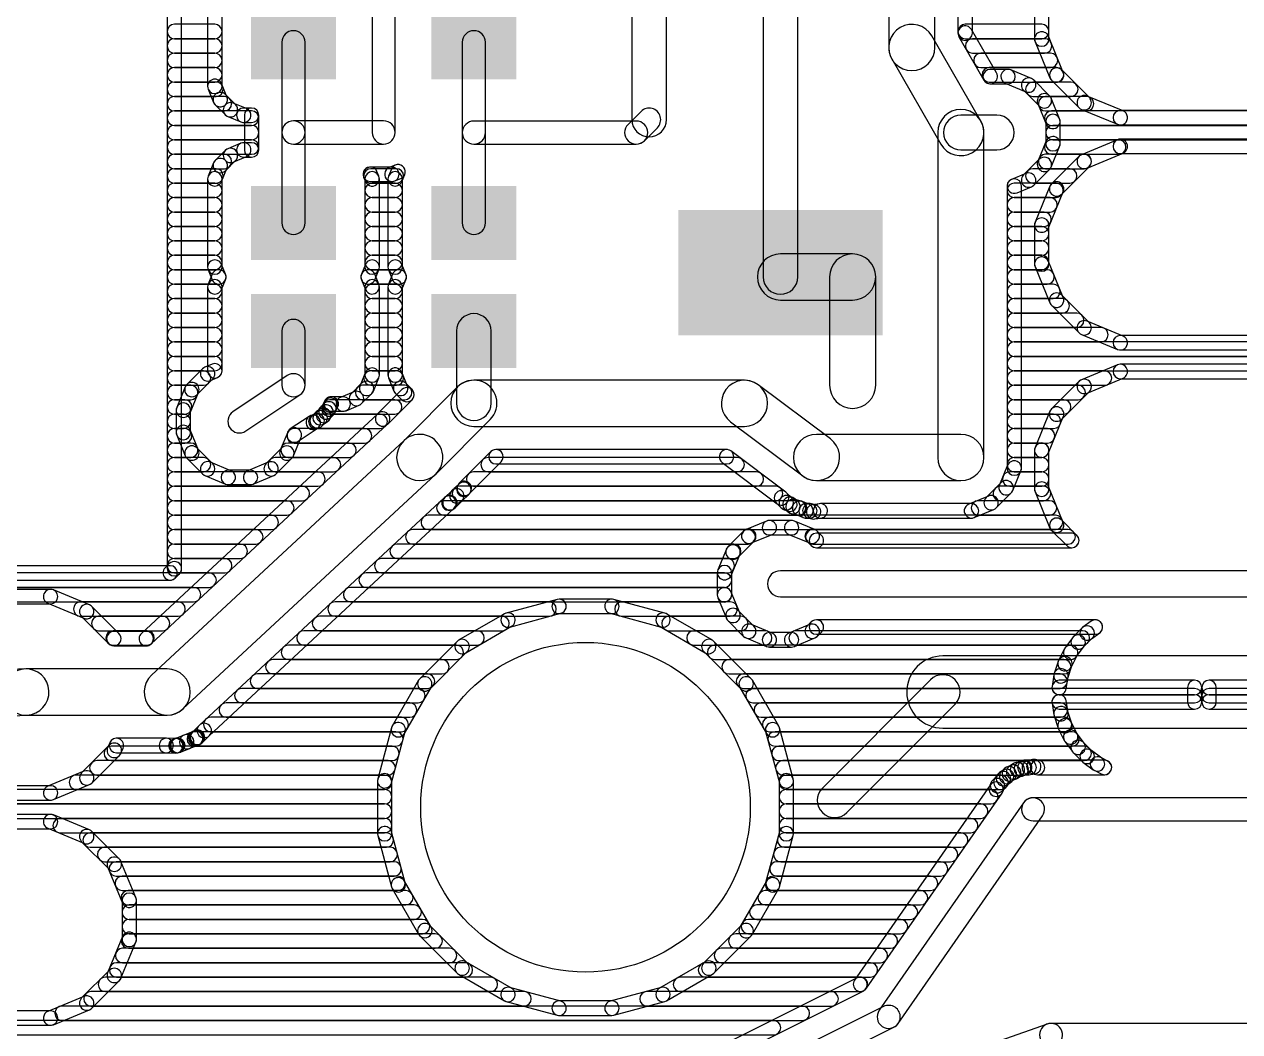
# Model space of a CAD drawing. Extents: x 0 to 96, y 0 to 55.
# Drawn here: x 18.76 to 40.15, y 23.55 to 41.27 of the extents above; entities that cross this region are included whole.
import ezdxf

# ---------------------------------------------------------------- set-up
doc = ezdxf.new("R2010")
doc.units = 0
doc.layers.add('16', color=174, linetype='CONTINUOUS')
doc.layers.add('20', color=178, linetype='CONTINUOUS')

# ---------------------------------------------------------------- blocks, each defined once
blk = doc.blocks.new('RECT')
blk.add_solid([(-0.5, -0.5), (0.5, -0.5), (-0.5, 0.5), (0.5, 0.5)])

msp = doc.modelspace()

# ---------------------------------------------------------------- linework, layer by layer
at = {"layer": '16'}
for points in [[(21.5265, 31.6974), (21.5265, 47.0426, 1), (21.2725, 47.0426), (21.2725, 31.6974, 1)], [(24.8793, 46.6725), (24.8793, 39.3725, 1), (25.2857, 39.3725), (25.2857, 46.6725, 1)], [(33.9725, 43.1038), (33.9725, 40.8686, 1), (34.7853, 40.8686), (34.7853, 43.1038, 1)], [(29.4513, 43.1038), (29.4513, 39.5986, 1), (30.0609, 39.5986), (30.0609, 43.1038, 1)], [(31.7627, 43.1038), (31.7627, 36.83, 1), (32.3723, 36.83), (32.3723, 43.1038, 1)], [(21.983, 41.7363), (21.983, 40.1837, 1), (22.237, 40.1837), (22.237, 41.7363, 1)], [(36.5386, 41.7036), (36.5386, 41.0164, 1), (36.7926, 41.0164), (36.7926, 41.7036, 1)], [(35.4457, 41.12), (35.4457, 41.4357, 1), (35.1917, 41.4357), (35.1917, 41.12, 1)], [(21.3995, 41.021), (22.11, 41.021, 1), (22.11, 41.275), (21.3995, 41.275, 1)], [(23.6982, 39.3725), (23.6982, 40.96, 1), (23.2918, 40.96), (23.2918, 39.3725, 1)], [(26.8732, 39.37), (26.8732, 40.96, 1), (26.4668, 40.96), (26.4668, 39.37, 1)], [(26.4668, 40.96), (26.4668, 37.78, 1), (26.8732, 37.78), (26.8732, 40.96, 1)], [(34.0268, 40.6657), (34.8904, 39.1671, 1), (35.5946, 39.5729), (34.731, 41.0715, 1)], [(35.3187, 41.021), (36.6656, 41.021, 1), (36.6656, 41.275), (35.3187, 41.275, 1)], [(35.8691, 40.4192), (35.4287, 41.1834, 1), (35.2087, 41.0566), (35.6491, 40.2924, 1)], [(36.5483, 40.9678), (36.8112, 40.333, 1), (37.0459, 40.4302), (36.7829, 41.065, 1)], [(21.3995, 40.767), (22.11, 40.767, 1), (22.11, 41.021), (21.3995, 41.021, 1)], [(35.4489, 40.767), (36.7163, 40.767, 1), (36.7163, 41.021), (35.4489, 41.021, 1)], [(21.3995, 40.513), (22.11, 40.513, 1), (22.11, 40.767), (21.3995, 40.767, 1)], [(35.5953, 40.513), (36.8215, 40.513, 1), (36.8215, 40.767), (35.5953, 40.767, 1)], [(21.3995, 40.259), (22.11, 40.259, 1), (22.11, 40.513), (21.3995, 40.513, 1)], [(35.7417, 40.259), (36.9267, 40.259, 1), (36.9267, 40.513), (35.7417, 40.513, 1)], [(36.0736, 40.4828), (35.7591, 40.4828, 1), (35.7591, 40.2288), (36.0736, 40.2288, 1)], [(36.4845, 40.3231), (36.1222, 40.4731, 1), (36.025, 40.2385), (36.3873, 40.0884, 1)], [(36.8387, 40.2918), (37.3246, 39.8059, 1), (37.5042, 39.9856), (37.0184, 40.4714, 1)], [(21.3995, 40.005), (22.1314, 40.005, 1), (22.1314, 40.259), (21.3995, 40.259, 1)], [(21.9927, 40.1351), (22.0893, 39.9017, 1), (22.324, 39.9989), (22.2273, 40.2323, 1)], [(36.803, 40.0182), (36.5257, 40.2955, 1), (36.3461, 40.1159), (36.6234, 39.8386, 1)], [(36.5096, 40.005), (37.1782, 40.005, 1), (37.1782, 40.259), (36.5096, 40.259, 1)], [(22.1169, 39.8605), (22.2955, 39.6819, 1), (22.4751, 39.8615), (22.2965, 40.0401, 1)], [(36.9806, 39.6147), (36.8306, 39.977, 1), (36.5959, 39.8798), (36.746, 39.5175, 1)], [(37.3658, 39.7784), (38.0006, 39.5155, 1), (38.0978, 39.7501), (37.463, 40.0131, 1)], [(21.3995, 39.751), (22.279, 39.751, 1), (22.279, 40.005), (21.3995, 40.005, 1)], [(22.3367, 39.6543), (22.5701, 39.5577, 1), (22.6673, 39.7923), (22.4339, 39.889, 1)], [(22.6187, 39.548), (22.7584, 39.548, 1), (22.7584, 39.802), (22.6187, 39.802, 1)], [(22.6314, 39.675), (22.6314, 39.065, 1), (22.8854, 39.065), (22.8854, 39.675, 1)], [(29.6124, 39.7423), (29.3838, 39.5137, 1), (29.6712, 39.2263), (29.8998, 39.4549, 1)], [(36.7341, 39.751), (37.4573, 39.751, 1), (37.4573, 40.005), (36.7341, 40.005, 1)], [(21.3995, 39.497), (22.7584, 39.497, 1), (22.7584, 39.751), (21.3995, 39.751, 1)], [(34.8361, 39.37), (34.8361, 33.655, 1), (35.6489, 33.655), (35.6489, 39.37, 1)], [(35.8775, 39.6748), (35.2425, 39.6748, 1), (35.2425, 39.0652), (35.8775, 39.0652, 1)], [(36.8393, 39.497), (55.3593, 39.497, 1), (55.3593, 39.751), (36.8393, 39.751, 1)], [(36.9903, 39.1739), (36.9903, 39.5661, 1), (36.7363, 39.5661), (36.7363, 39.1739, 1)], [(38.0492, 39.5058), (40.9208, 39.5058, 1), (40.9208, 39.7598), (38.0492, 39.7598, 1)], [(21.3995, 39.243), (22.7584, 39.243, 1), (22.7584, 39.497), (21.3995, 39.497, 1)], [(25.0825, 39.5757), (23.495, 39.5757, 1), (23.495, 39.1693), (25.0825, 39.1693, 1)], [(23.6982, 37.78), (23.6982, 39.3725, 1), (23.2918, 39.3725), (23.2918, 37.78, 1)], [(29.5275, 39.5732), (26.67, 39.5732, 1), (26.67, 39.1668), (29.5275, 39.1668, 1)], [(36.8633, 39.243), (55.3593, 39.243, 1), (55.3593, 39.497), (36.8633, 39.497, 1)], [(21.3995, 38.989), (22.7584, 38.989, 1), (22.7584, 39.243), (21.3995, 39.243, 1)], [(22.5701, 39.1823), (22.3367, 39.0857, 1), (22.4339, 38.851), (22.6673, 38.9477, 1)], [(22.7584, 39.192), (22.6187, 39.192, 1), (22.6187, 38.938), (22.7584, 38.938, 1)], [(36.8306, 38.763), (36.9806, 39.1253, 1), (36.746, 39.2225), (36.5959, 38.8602, 1)], [(36.8393, 38.989), (38.0222, 38.989, 1), (38.0222, 39.243), (36.8393, 39.243, 1)], [(38.0006, 39.2445), (37.3658, 38.9816, 1), (37.463, 38.7469), (38.0978, 39.0099, 1)], [(40.9208, 39.2542), (38.0492, 39.2542, 1), (38.0492, 39.0002), (40.9208, 39.0002, 1)], [(21.3995, 38.735), (22.279, 38.735, 1), (22.279, 38.989), (21.3995, 38.989, 1)], [(22.2955, 39.0581), (22.1169, 38.8795, 1), (22.2965, 38.6999), (22.4751, 38.8785, 1)], [(36.5257, 38.4445), (36.803, 38.7218, 1), (36.6234, 38.9014), (36.3461, 38.6241, 1)], [(36.7341, 38.735), (37.4122, 38.735, 1), (37.4122, 38.989), (36.7341, 38.989, 1)], [(37.3246, 38.954), (36.8387, 38.4682, 1), (37.0184, 38.2886), (37.5042, 38.7744, 1)], [(21.3995, 38.481), (22.1314, 38.481, 1), (22.1314, 38.735), (21.3995, 38.735, 1)], [(22.0893, 38.8383), (21.9927, 38.6049, 1), (22.2273, 38.5077), (22.324, 38.7411, 1)], [(24.9973, 38.6049), (24.9644, 38.6845, 1), (24.7297, 38.5873), (24.7627, 38.5077, 1)], [(24.847, 38.5089), (25.229, 38.5089, 1), (25.229, 38.7629), (24.847, 38.7629, 1)], [(24.8586, 38.481), (25.3064, 38.481, 1), (25.3064, 38.735), (24.8586, 38.735, 1)], [(25.2776, 38.5186), (25.385, 38.563, 1), (25.2878, 38.7977), (25.1804, 38.7532, 1)], [(25.2191, 38.729), (25.1677, 38.6049, 1), (25.4023, 38.5077), (25.4537, 38.6318, 1)], [(36.5096, 38.481), (37.1582, 38.481, 1), (37.1582, 38.735), (36.5096, 38.735, 1)], [(21.983, 38.5563), (21.983, 37.0037, 1), (22.237, 37.0037), (22.237, 38.5563, 1)], [(25.007, 37.0037), (25.007, 38.5563, 1), (24.753, 38.5563), (24.753, 37.0037, 1)], [(25.158, 38.5563), (25.158, 37.0037, 1), (25.412, 37.0037), (25.412, 38.5563, 1)], [(36.2309, 38.3119), (36.4845, 38.4169, 1), (36.3873, 38.6516), (36.1337, 38.5466, 1)], [(36.3093, 33.4681), (36.3093, 38.4292, 1), (36.0553, 38.4292), (36.0553, 33.4681, 1)], [(21.3995, 38.227), (22.11, 38.227, 1), (22.11, 38.481), (21.3995, 38.481, 1)], [(24.88, 38.227), (25.285, 38.227, 1), (25.285, 38.481), (24.88, 38.481, 1)], [(36.1823, 38.227), (36.9185, 38.227, 1), (36.9185, 38.481), (36.1823, 38.481, 1)], [(36.8112, 38.427), (36.5483, 37.7922, 1), (36.7829, 37.695), (37.0459, 38.3298, 1)], [(21.3995, 37.973), (22.11, 37.973, 1), (22.11, 38.227), (21.3995, 38.227, 1)], [(24.88, 37.973), (25.285, 37.973, 1), (25.285, 38.227), (24.88, 38.227, 1)], [(36.1823, 37.973), (36.8132, 37.973, 1), (36.8132, 38.227), (36.1823, 38.227, 1)], [(21.3995, 37.719), (22.11, 37.719, 1), (22.11, 37.973), (21.3995, 37.973, 1)], [(24.88, 37.719), (25.285, 37.719, 1), (25.285, 37.973), (24.88, 37.973, 1)], [(36.1823, 37.719), (36.708, 37.719, 1), (36.708, 37.973), (36.1823, 37.973, 1)], [(36.5386, 37.7436), (36.5386, 37.0564, 1), (36.7926, 37.0564), (36.7926, 37.7436, 1)], [(21.3995, 37.465), (22.11, 37.465, 1), (22.11, 37.719), (21.3995, 37.719, 1)], [(24.88, 37.465), (25.285, 37.465, 1), (25.285, 37.719), (24.88, 37.719, 1)], [(36.1823, 37.465), (36.6656, 37.465, 1), (36.6656, 37.719), (36.1823, 37.719, 1)], [(21.3995, 37.211), (22.11, 37.211, 1), (22.11, 37.465), (21.3995, 37.465, 1)], [(24.88, 37.211), (25.285, 37.211, 1), (25.285, 37.465), (24.88, 37.465, 1)], [(36.1823, 37.211), (36.6656, 37.211, 1), (36.6656, 37.465), (36.1823, 37.465, 1)], [(32.0675, 36.4236), (33.3375, 36.4236, 1), (33.3375, 37.2364), (32.0675, 37.2364, 1)], [(32.9311, 36.83), (32.9311, 34.925, 1), (33.7439, 34.925), (33.7439, 36.83, 1)], [(21.3995, 36.957), (22.11, 36.957, 1), (22.11, 37.211), (21.3995, 37.211, 1)], [(21.9927, 36.9551), (22.0646, 36.7814, 1), (22.2993, 36.8786), (22.2273, 37.0523, 1)], [(24.9254, 36.7814), (24.9973, 36.9551, 1), (24.7627, 37.0523), (24.6907, 36.8786, 1)], [(24.88, 36.957), (25.285, 36.957, 1), (25.285, 37.211), (24.88, 37.211, 1)], [(25.1677, 36.9551), (25.2396, 36.7814, 1), (25.4743, 36.8786), (25.4023, 37.0523, 1)], [(36.1823, 36.957), (36.6656, 36.957, 1), (36.6656, 37.211), (36.1823, 37.211, 1)], [(36.5483, 37.0078), (36.8112, 36.373, 1), (37.0459, 36.4702), (36.7829, 37.105, 1)], [(21.3995, 36.703), (22.1819, 36.703, 1), (22.1819, 36.957), (21.3995, 36.957, 1)], [(22.0646, 36.8786), (21.9927, 36.7049, 1), (22.2273, 36.6077), (22.2993, 36.7814, 1)], [(24.9973, 36.7049), (24.9254, 36.8786, 1), (24.6907, 36.7814), (24.7627, 36.6077, 1)], [(24.8081, 36.703), (25.3569, 36.703, 1), (25.3569, 36.957), (24.8081, 36.957, 1)], [(25.2396, 36.8786), (25.1677, 36.7049, 1), (25.4023, 36.6077), (25.4743, 36.7814, 1)], [(36.1823, 36.703), (36.7594, 36.703, 1), (36.7594, 36.957), (36.1823, 36.957, 1)], [(21.3995, 36.449), (22.11, 36.449, 1), (22.11, 36.703), (21.3995, 36.703, 1)], [(21.983, 36.6563), (21.983, 35.1779, 1), (22.237, 35.1779), (22.237, 36.6563, 1)], [(25.007, 35.1037), (25.007, 36.6563, 1), (24.753, 36.6563), (24.753, 35.1037, 1)], [(24.88, 36.449), (25.285, 36.449, 1), (25.285, 36.703), (24.88, 36.703, 1)], [(25.158, 36.6563), (25.158, 35.1037, 1), (25.412, 35.1037), (25.412, 36.6563, 1)], [(36.1823, 36.449), (36.8646, 36.449, 1), (36.8646, 36.703), (36.1823, 36.703, 1)], [(21.3995, 36.195), (22.11, 36.195, 1), (22.11, 36.449), (21.3995, 36.449, 1)], [(24.88, 36.195), (25.285, 36.195, 1), (25.285, 36.449), (24.88, 36.449, 1)], [(36.1823, 36.195), (37.0282, 36.195, 1), (37.0282, 36.449), (36.1823, 36.449, 1)], [(36.8387, 36.3318), (37.3246, 35.8459, 1), (37.5042, 36.0256), (37.0184, 36.5114, 1)], [(21.3995, 35.941), (22.11, 35.941, 1), (22.11, 36.195), (21.3995, 36.195, 1)], [(24.88, 35.941), (25.285, 35.941, 1), (25.285, 36.195), (24.88, 36.195, 1)], [(26.3652, 35.88), (26.3652, 34.6075, 1), (26.9748, 34.6075), (26.9748, 35.88, 1)], [(36.1823, 35.941), (37.2822, 35.941, 1), (37.2822, 36.195), (36.1823, 36.195, 1)], [(23.6982, 34.925), (23.6982, 35.88, 1), (23.2918, 35.88), (23.2918, 34.925, 1)], [(37.3658, 35.8184), (38.0006, 35.5555, 1), (38.0978, 35.7901), (37.463, 36.0531, 1)], [(21.3995, 35.687), (22.11, 35.687, 1), (22.11, 35.941), (21.3995, 35.941, 1)], [(24.88, 35.687), (25.285, 35.687, 1), (25.285, 35.941), (24.88, 35.941, 1)], [(36.1823, 35.687), (37.7083, 35.687, 1), (37.7083, 35.941), (36.1823, 35.941, 1)], [(38.0492, 35.5458), (40.9208, 35.5458, 1), (40.9208, 35.7998), (38.0492, 35.7998, 1)], [(21.3995, 35.433), (22.11, 35.433, 1), (22.11, 35.687), (21.3995, 35.687, 1)], [(24.88, 35.433), (25.285, 35.433, 1), (25.285, 35.687), (24.88, 35.687, 1)], [(36.1823, 35.433), (55.262, 35.433, 1), (55.262, 35.687), (36.1823, 35.687, 1)], [(21.3995, 35.179), (22.11, 35.179, 1), (22.11, 35.433), (21.3995, 35.433, 1)], [(22.0614, 35.2952), (21.9355, 35.2431, 1), (22.0327, 35.0084), (22.1586, 35.0605, 1)], [(24.88, 35.179), (25.285, 35.179, 1), (25.285, 35.433), (24.88, 35.433, 1)], [(36.1823, 35.179), (55.2117, 35.179, 1), (55.2117, 35.433), (36.1823, 35.433, 1)], [(21.3995, 34.925), (21.9104, 34.925, 1), (21.9104, 35.179), (21.3995, 35.179, 1)], [(21.8943, 35.2155), (21.617, 34.9382, 1), (21.7966, 34.7586), (22.0739, 35.0359, 1)], [(22.6552, 34.1209), (23.6077, 34.7559, 1), (23.3823, 35.0941), (22.4298, 34.4591, 1)], [(24.9007, 34.8217), (24.9973, 35.0551, 1), (24.7627, 35.1523), (24.666, 34.9189, 1)], [(24.8586, 34.925), (25.3064, 34.925, 1), (25.3064, 35.179), (24.8586, 35.179, 1)], [(25.1677, 35.0551), (25.2643, 34.8217, 1), (25.499, 34.9189), (25.4023, 35.1523, 1)], [(36.1823, 34.925), (37.7711, 34.925, 1), (37.7711, 35.179), (36.1823, 35.179, 1)], [(38.0006, 35.2845), (37.3658, 35.0216, 1), (37.463, 34.7869), (38.0978, 35.0499, 1)], [(40.9208, 35.2942), (38.0492, 35.2942, 1), (38.0492, 35.0402), (40.9208, 35.0402, 1)], [(21.3995, 34.671), (21.6859, 34.671, 1), (21.6859, 34.925), (21.3995, 34.925, 1)], [(21.5894, 34.897), (21.4394, 34.5347, 1), (21.674, 34.4375), (21.8241, 34.7998, 1)], [(24.6945, 34.6019), (24.8731, 34.7805, 1), (24.6935, 34.9601), (24.5149, 34.7815, 1)], [(24.711, 34.671), (25.454, 34.671, 1), (25.454, 34.925), (24.711, 34.925, 1)], [(25.4029, 34.8491), (24.9754, 34.4216, 1), (25.155, 34.242), (25.5825, 34.6695, 1)], [(25.2919, 34.7805), (25.4029, 34.6695, 1), (25.5825, 34.8491), (25.4715, 34.9601, 1)], [(26.3826, 34.8949), (25.4301, 33.9424, 1), (26.0049, 33.3676), (26.9574, 34.3201, 1)], [(31.4325, 35.0139), (26.67, 35.0139, 1), (26.67, 34.2011), (31.4325, 34.2011, 1)], [(32.9463, 33.9801), (31.6763, 34.9326, 1), (31.1887, 34.2824), (32.4587, 33.3299, 1)], [(36.1823, 34.671), (37.3082, 34.671, 1), (37.3082, 34.925), (36.1823, 34.925, 1)], [(37.3246, 34.994), (36.8387, 34.5082, 1), (37.0184, 34.3286), (37.5042, 34.8144, 1)], [(21.3995, 34.417), (21.5807, 34.417, 1), (21.5807, 34.671), (21.3995, 34.671, 1)], [(24.2368, 34.4591), (24.2649, 34.5271, 1), (24.0303, 34.6243), (24.0021, 34.5563, 1)], [(24.1345, 34.417), (25.2774, 34.417, 1), (25.2774, 34.671), (24.1345, 34.671, 1)], [(24.2531, 34.5051), (24.266, 34.5243, 1), (24.055, 34.6657), (24.0421, 34.6464, 1)], [(24.1605, 34.468), (24.3713, 34.468, 1), (24.3713, 34.722), (24.1605, 34.722, 1)], [(24.4199, 34.4777), (24.6533, 34.5743, 1), (24.5561, 34.809), (24.3227, 34.7123, 1)], [(36.1823, 34.417), (37.0542, 34.417, 1), (37.0542, 34.671), (36.1823, 34.671, 1)], [(24.9788, 34.4249), (20.817, 30.5604, 1), (20.9899, 30.3742), (25.1517, 34.2388, 1)], [(21.4297, 34.4861), (21.4297, 34.0939, 1), (21.6837, 34.0939), (21.6837, 34.4861, 1)], [(24.0021, 34.2107), (24.0541, 34.2628, 1), (23.8745, 34.4424), (23.8224, 34.3903, 1)], [(24.0347, 34.2469), (24.0959, 34.2877, 1), (23.9551, 34.4991), (23.8938, 34.4582, 1)], [(24.131, 34.3227), (24.1724, 34.3845, 1), (23.9613, 34.5258), (23.92, 34.464, 1)], [(24.1567, 34.3654), (24.2093, 34.4179, 1), (24.0297, 34.5976), (23.9771, 34.545, 1)], [(36.8112, 34.467), (36.5483, 33.8322, 1), (36.7829, 33.735), (37.0459, 34.3698, 1)], [(21.3995, 34.163), (21.5567, 34.163, 1), (21.5567, 34.417), (21.3995, 34.417, 1)], [(23.5804, 33.944), (23.914, 34.1664, 1), (23.7731, 34.3778), (23.4395, 34.1554, 1)], [(23.8921, 34.1548), (23.9608, 34.1832, 1), (23.8637, 34.4179), (23.7949, 34.3894, 1)], [(23.8868, 34.163), (25.0202, 34.163, 1), (25.0202, 34.417), (23.8868, 34.417, 1)], [(36.1823, 34.163), (36.8754, 34.163, 1), (36.8754, 34.417), (36.1823, 34.417, 1)], [(25.441, 33.9528), (20.996, 29.8253, 1), (21.549, 29.2297), (25.994, 33.3572, 1)], [(21.3995, 33.909), (21.5807, 33.909, 1), (21.5807, 34.163), (21.3995, 34.163, 1)], [(21.4394, 34.0453), (21.5894, 33.683, 1), (21.8241, 33.7802), (21.674, 34.1425, 1)], [(23.4956, 33.683), (23.6273, 34.0011, 1), (23.3927, 34.0983), (23.2609, 33.7802, 1)], [(23.5043, 33.909), (24.7467, 33.909, 1), (24.7467, 34.163), (23.5043, 34.163, 1)], [(35.2425, 34.0614), (32.7025, 34.0614, 1), (32.7025, 33.2486), (35.2425, 33.2486, 1)], [(36.1823, 33.909), (36.7702, 33.909, 1), (36.7702, 34.163), (36.1823, 34.163, 1)], [(21.3995, 33.655), (21.6859, 33.655, 1), (21.6859, 33.909), (21.3995, 33.909, 1)], [(21.617, 33.6418), (21.8943, 33.3645, 1), (22.0739, 33.5441), (21.7966, 33.8214, 1)], [(23.1907, 33.3645), (23.468, 33.6418, 1), (23.2884, 33.8214), (23.0111, 33.5441, 1)], [(23.3991, 33.655), (24.4731, 33.655, 1), (24.4731, 33.909), (23.3991, 33.909, 1)], [(36.1823, 33.655), (36.6656, 33.655, 1), (36.6656, 33.909), (36.1823, 33.909, 1)], [(36.5386, 33.7836), (36.5386, 33.0964, 1), (36.7926, 33.0964), (36.7926, 33.7836, 1)], [(21.3995, 33.401), (21.9104, 33.401, 1), (21.9104, 33.655), (21.3995, 33.655, 1)], [(23.1746, 33.401), (24.1996, 33.401, 1), (24.1996, 33.655), (23.1746, 33.655, 1)], [(26.5913, 33.0201), (27.1491, 33.5779, 1), (26.9695, 33.7575), (26.4117, 33.1997, 1)], [(26.9196, 33.401), (31.3055, 33.401, 1), (31.3055, 33.655), (26.9196, 33.655, 1)], [(27.0593, 33.5407), (31.1192, 33.5407, 1), (31.1192, 33.7947), (27.0593, 33.7947, 1)], [(31.043, 33.5661), (32.009, 32.8416, 1), (32.1614, 33.0448), (31.1954, 33.7693, 1)], [(36.1566, 33.074), (36.2996, 33.4195, 1), (36.065, 33.5167), (35.9219, 33.1712, 1)], [(36.1823, 33.401), (36.6656, 33.401, 1), (36.6656, 33.655), (36.1823, 33.655, 1)], [(21.3995, 33.147), (23.9261, 33.147, 1), (23.9261, 33.401), (21.3995, 33.401, 1)], [(21.9355, 33.3369), (22.2978, 33.1869, 1), (22.395, 33.4215), (22.0327, 33.5716, 1)], [(22.3464, 33.1772), (22.7386, 33.1772, 1), (22.7386, 33.4312), (22.3464, 33.4312, 1)], [(22.7872, 33.1869), (23.1495, 33.3369, 1), (23.0523, 33.5716), (22.69, 33.4215, 1)], [(26.6656, 33.147), (31.6442, 33.147, 1), (31.6442, 33.401), (26.6656, 33.401, 1)], [(36.1019, 33.147), (36.6656, 33.147, 1), (36.6656, 33.401), (36.1019, 33.401, 1)], [(26.4562, 32.8851), (26.5804, 33.0005, 1), (26.4076, 33.1866), (26.2833, 33.0713, 1)], [(26.6094, 33.0406), (26.6169, 33.057, 1), (26.386, 33.1628), (26.3785, 33.1464, 1)], [(35.8647, 32.7685), (36.129, 33.0328, 1), (35.9494, 33.2124), (35.6851, 32.9481, 1)], [(36.5483, 33.0478), (36.8112, 32.413, 1), (37.0459, 32.5102), (36.7829, 33.145, 1)], [(21.3995, 32.893), (23.6525, 32.893, 1), (23.6525, 33.147), (21.3995, 33.147, 1)], [(22.0111, 28.7576), (26.3196, 32.7583, 1), (26.1468, 32.9444), (21.8383, 28.9437, 1)], [(26.2818, 32.734), (26.2984, 32.7409, 1), (26.2013, 32.9756), (26.1846, 32.9687, 1)], [(26.3397, 32.7685), (26.4596, 32.8884, 1), (26.28, 33.068), (26.16, 32.9481, 1)], [(26.4148, 32.893), (31.9828, 32.893, 1), (31.9828, 33.147), (26.4148, 33.147, 1)], [(31.9954, 32.8534), (32.0803, 32.7685, 1), (32.2599, 32.9481), (32.175, 33.033, 1)], [(32.1215, 32.7409), (32.1848, 32.7147, 1), (32.282, 32.9494), (32.2187, 32.9756, 1)], [(32.1572, 32.7305), (32.212, 32.6894, 1), (32.3644, 32.8926), (32.3096, 32.9337, 1)], [(35.478, 32.5979), (35.8235, 32.7409, 1), (35.7263, 32.9756), (35.3808, 32.8325, 1)], [(35.9366, 32.893), (36.6973, 32.893, 1), (36.6973, 33.147), (35.9366, 33.147, 1)], [(21.3995, 32.639), (23.379, 32.639, 1), (23.379, 32.893), (21.3995, 32.893, 1)], [(26.1413, 32.639), (32.3857, 32.639, 1), (32.3857, 32.893), (26.1413, 32.893, 1)], [(32.2567, 32.668), (32.373, 32.6382, 1), (32.4361, 32.8842), (32.3197, 32.914, 1)], [(32.356, 32.6438), (32.467, 32.5979, 1), (32.5642, 32.8325), (32.4532, 32.8785, 1)], [(32.5156, 32.5882), (32.584, 32.5882, 1), (32.584, 32.8422), (32.5156, 32.8422, 1)], [(32.5525, 32.5922), (32.6188, 32.5752, 1), (32.6819, 32.8212), (32.6155, 32.8382, 1)], [(32.6683, 32.5725), (32.7872, 32.5895, 1), (32.7513, 32.8409), (32.6324, 32.8239, 1)], [(32.7693, 32.5882), (35.4294, 32.5882, 1), (35.4294, 32.8422), (32.7693, 32.8422, 1)], [(35.5521, 32.639), (36.8025, 32.639, 1), (36.8025, 32.893), (35.5521, 32.893, 1)], [(21.3995, 32.385), (23.1054, 32.385, 1), (23.1054, 32.639), (21.3995, 32.639, 1)], [(25.8677, 32.385), (36.9077, 32.385, 1), (36.9077, 32.639), (25.8677, 32.639, 1)], [(31.8228, 32.5356), (31.4605, 32.3856, 1), (31.5577, 32.1509), (31.92, 32.301, 1)], [(32.2636, 32.5453), (31.8714, 32.5453, 1), (31.8714, 32.2913), (32.2636, 32.2913, 1)], [(32.6745, 32.3856), (32.3122, 32.5356, 1), (32.215, 32.301), (32.5773, 32.1509, 1)], [(36.8387, 32.3718), (37.1059, 32.1047, 1), (37.2855, 32.2843), (37.0184, 32.5514, 1)], [(21.3995, 32.131), (22.8319, 32.131, 1), (22.8319, 32.385), (21.3995, 32.385, 1)], [(25.5942, 32.131), (31.4989, 32.131, 1), (31.4989, 32.385), (25.5942, 32.385, 1)], [(31.4193, 32.358), (31.142, 32.0807, 1), (31.3216, 31.9011), (31.5989, 32.1784, 1)], [(32.7894, 32.2843), (32.7157, 32.358, 1), (32.5361, 32.1784), (32.6098, 32.1047, 1)], [(32.6361, 32.131), (37.1322, 32.131, 1), (37.1322, 32.385), (32.6361, 32.385, 1)], [(37.1957, 32.3215), (32.6996, 32.3215, 1), (32.6996, 32.0675), (37.1957, 32.0675, 1)], [(21.3995, 31.877), (22.5584, 31.877, 1), (22.5584, 32.131), (21.3995, 32.131, 1)], [(25.3206, 31.877), (31.2449, 31.877, 1), (31.2449, 32.131), (25.3206, 32.131, 1)], [(31.1144, 32.0395), (30.9644, 31.6772, 1), (31.199, 31.58), (31.3491, 31.9423, 1)], [(21.3995, 31.623), (22.2848, 31.623, 1), (22.2848, 31.877), (21.3995, 31.877, 1)], [(25.0471, 31.623), (31.132, 31.623, 1), (31.132, 31.877), (25.0471, 31.877, 1)], [(15.1265, 31.496), (21.3251, 31.496, 1), (21.3251, 31.75), (15.1265, 31.75, 1)], [(21.4149, 31.5332), (21.4893, 31.6076, 1), (21.3097, 31.7872), (21.2353, 31.7128, 1)], [(30.9547, 31.6286), (30.9547, 31.2364, 1), (31.2087, 31.2364), (31.2087, 31.6286, 1)], [(15.3507, 31.369), (22.0113, 31.369, 1), (22.0113, 31.623), (15.3507, 31.623, 1)], [(24.7736, 31.369), (31.0817, 31.369, 1), (31.0817, 31.623), (24.7736, 31.623, 1)], [(44.45, 31.6611), (32.0675, 31.6611, 1), (32.0675, 31.2039), (44.45, 31.2039, 1)], [(15.7992, 31.115), (21.7377, 31.115, 1), (21.7377, 31.369), (15.7992, 31.369, 1)], [(19.2208, 31.3342), (16.3492, 31.3342, 1), (16.3492, 31.0802), (19.2208, 31.0802, 1)], [(19.9042, 31.0616), (19.2694, 31.3245, 1), (19.1722, 31.0899), (19.807, 30.8269, 1)], [(24.5, 31.115), (31.0817, 31.115, 1), (31.0817, 31.369), (24.5, 31.369, 1)], [(30.9644, 31.1878), (31.1144, 30.8255, 1), (31.3491, 30.9227), (31.199, 31.285, 1)], [(19.75, 30.861), (21.4642, 30.861, 1), (21.4642, 31.115), (19.75, 31.115, 1)], [(20.4223, 30.5571), (19.9454, 31.034, 1), (19.7658, 30.8544), (20.2427, 30.3775, 1)], [(24.2265, 30.861), (27.9942, 30.861, 1), (27.9942, 31.115), (24.2265, 31.115, 1)], [(28.1367, 31.1577), (27.2377, 30.9168, 1), (27.3034, 30.6714), (28.2025, 30.9123, 1)], [(29.1004, 31.162), (28.1696, 31.162, 1), (28.1696, 30.908), (29.1004, 30.908, 1)], [(30.0323, 30.9168), (29.1333, 31.1577, 1), (29.0675, 30.9123), (29.9666, 30.6714, 1)], [(29.2758, 30.861), (31.1846, 30.861, 1), (31.1846, 31.115), (29.2758, 31.115, 1)], [(20.0658, 30.607), (21.1907, 30.607, 1), (21.1907, 30.861), (20.0658, 30.861, 1)], [(23.9529, 30.607), (27.1665, 30.607, 1), (27.1665, 30.861), (23.9529, 30.861, 1)], [(27.207, 30.9041), (26.401, 30.4387, 1), (26.528, 30.2187), (27.334, 30.6841, 1)], [(30.869, 30.4387), (30.063, 30.9041, 1), (29.936, 30.6841), (30.742, 30.2187, 1)], [(30.1035, 30.607), (31.3719, 30.607, 1), (31.3719, 30.861), (30.1035, 30.861, 1)], [(31.142, 30.7843), (31.4193, 30.507, 1), (31.5989, 30.6866), (31.3216, 30.9639, 1)], [(20.3198, 30.353), (20.9171, 30.353, 1), (20.9171, 30.607), (20.3198, 30.607, 1)], [(20.9034, 30.5943), (20.3325, 30.5943, 1), (20.3325, 30.3403), (20.9034, 30.3403, 1)], [(23.6794, 30.353), (26.7265, 30.353, 1), (26.7265, 30.607), (23.6794, 30.607, 1)], [(30.5435, 30.353), (31.791, 30.353, 1), (31.791, 30.607), (30.5435, 30.607, 1)], [(31.4605, 30.4794), (31.8228, 30.3294, 1), (31.92, 30.564), (31.5577, 30.7141, 1)], [(32.3122, 30.3294), (32.6745, 30.4794, 1), (32.5773, 30.7141), (32.215, 30.564, 1)], [(32.344, 30.353), (37.3812, 30.353, 1), (37.3812, 30.607), (32.344, 30.607, 1)], [(32.7157, 30.507), (32.7894, 30.5807, 1), (32.6098, 30.7603), (32.5361, 30.6866, 1)], [(32.6996, 30.5435), (37.6115, 30.5435, 1), (37.6115, 30.7975), (32.6996, 30.7975, 1)], [(37.3764, 30.6547), (37.2181, 30.4964, 1), (37.3977, 30.3168), (37.556, 30.4751, 1)], [(37.5368, 30.7732), (37.3915, 30.6677, 1), (37.5408, 30.4622), (37.6861, 30.5678, 1)], [(26.3747, 30.4185), (25.7165, 29.7603, 1), (25.8961, 29.5807), (26.5543, 30.2389, 1)], [(31.5535, 29.7603), (30.8953, 30.4185, 1), (30.7157, 30.2389), (31.3739, 29.5807, 1)], [(31.8714, 30.3197), (32.2636, 30.3197, 1), (32.2636, 30.5737), (31.8714, 30.5737, 1)], [(37.2051, 30.4813), (37.0735, 30.3001, 1), (37.279, 30.1509), (37.4106, 30.332, 1)], [(23.4059, 30.099), (26.3618, 30.099, 1), (26.3618, 30.353), (23.4059, 30.353, 1)], [(30.9082, 30.099), (37.1766, 30.099, 1), (37.1766, 30.353), (30.9082, 30.353, 1)], [(37.0631, 30.2832), (36.9615, 30.0837, 1), (37.1878, 29.9684), (37.2894, 30.1678, 1)], [(23.1323, 29.845), (26.1078, 29.845, 1), (26.1078, 30.099), (23.1323, 30.099, 1)], [(31.1622, 29.845), (37.0571, 29.845, 1), (37.0571, 30.099), (31.1622, 30.099, 1)], [(34.925, 28.8925), (42.8625, 28.8925, 1), (42.8625, 30.1625), (34.925, 30.1625, 1)], [(36.9538, 30.0653), (36.8846, 29.8523, 1), (37.1262, 29.7738), (37.1954, 29.9868, 1)], [(18.7657, 29.9334), (17.7657, 29.8859, 1), (17.8043, 29.0741), (18.8043, 29.1216, 1)], [(21.2725, 29.9339), (18.785, 29.9339, 1), (18.785, 29.1211), (21.2725, 29.1211, 1)], [(22.8588, 29.591), (25.8538, 29.591, 1), (25.8538, 29.845), (22.8588, 29.845, 1)], [(25.6963, 29.734), (25.2309, 28.928, 1), (25.4509, 28.801), (25.9163, 29.607, 1)], [(31.4162, 29.591), (36.9904, 29.591, 1), (36.9904, 29.845), (31.4162, 29.845, 1)], [(32.0391, 28.928), (31.5737, 29.734, 1), (31.3537, 29.607), (31.8191, 28.801, 1)], [(33.2355, 27.407), (35.1405, 29.312, 1), (34.7095, 29.743), (32.8045, 27.838, 1)], [(36.88, 29.8329), (36.8473, 29.6269, 1), (37.0982, 29.5871), (37.1309, 29.7932, 1)], [(22.5853, 29.337), (25.6871, 29.337, 1), (25.6871, 29.591), (22.5853, 29.591, 1)], [(31.5829, 29.337), (39.358, 29.337, 1), (39.358, 29.591), (31.5829, 29.591, 1)], [(36.9728, 29.48), (39.358, 29.48, 1), (39.358, 29.734), (36.9728, 29.734, 1)], [(39.231, 29.607), (39.231, 29.353, 1), (39.485, 29.353), (39.485, 29.607, 1)], [(39.739, 29.353), (39.739, 29.607, 1), (39.485, 29.607), (39.485, 29.353, 1)], [(39.612, 29.48), (41.9972, 29.48, 1), (41.9972, 29.734), (39.612, 29.734, 1)], [(39.612, 29.337), (43.5789, 29.337, 1), (43.5789, 29.591), (39.612, 29.591, 1)], [(22.3117, 29.083), (25.5404, 29.083, 1), (25.5404, 29.337), (22.3117, 29.337, 1)], [(31.7296, 29.083), (36.9954, 29.083, 1), (36.9954, 29.337), (31.7296, 29.337, 1)], [(36.8473, 29.3331), (36.88, 29.127, 1), (37.1309, 29.1668), (37.0982, 29.3729, 1)], [(39.358, 29.48), (36.9728, 29.48, 1), (36.9728, 29.226), (39.358, 29.226, 1)], [(41.9972, 29.48), (39.612, 29.48, 1), (39.612, 29.226), (41.9972, 29.226, 1)], [(36.8846, 29.1077), (36.9538, 28.8947, 1), (37.1954, 28.9732), (37.1262, 29.1862, 1)], [(21.8947, 28.641), (22.0145, 28.7609, 1), (21.8349, 28.9405), (21.715, 28.8206, 1)], [(22.0382, 28.829), (25.3938, 28.829, 1), (25.3938, 29.083), (22.0382, 29.083, 1)], [(25.2182, 28.8973), (24.9773, 27.9983, 1), (25.2227, 27.9325), (25.4636, 28.8316, 1)], [(31.8762, 28.829), (37.0675, 28.829, 1), (37.0675, 29.083), (31.8762, 29.083, 1)], [(32.2927, 27.9983), (32.0518, 28.8973, 1), (31.8064, 28.8316), (32.0473, 27.9325, 1)], [(36.9615, 28.8763), (37.0631, 28.6768, 1), (37.2894, 28.7922), (37.1878, 28.9916, 1)], [(20.4588, 28.453), (20.4944, 28.5391, 1), (20.2598, 28.6363), (20.2241, 28.5502, 1)], [(20.3771, 28.4607), (21.2551, 28.4607, 1), (21.2551, 28.7147), (20.3771, 28.7147, 1)], [(21.2504, 28.4608), (21.4198, 28.4545, 1), (21.4292, 28.7083), (21.2598, 28.7146, 1)], [(21.4687, 28.4624), (21.4856, 28.4686, 1), (21.3972, 28.7068), (21.3803, 28.7005, 1)], [(21.4414, 28.4607), (21.4594, 28.4607, 1), (21.4594, 28.7147), (21.4414, 28.7147, 1)], [(21.508, 28.4704), (21.6647, 28.5352, 1), (21.5675, 28.7699), (21.4108, 28.705, 1)], [(21.6603, 28.5335), (21.8192, 28.5926, 1), (21.7308, 28.8307), (21.5718, 28.7716, 1)], [(21.7491, 28.575), (25.2974, 28.575, 1), (25.2974, 28.829), (21.7491, 28.829, 1)], [(21.8614, 28.6186), (21.8746, 28.6308, 1), (21.7018, 28.8169), (21.6886, 28.8047, 1)], [(21.8368, 28.6065), (21.8534, 28.6134, 1), (21.7563, 28.8481), (21.7396, 28.8412, 1)], [(31.9726, 28.575), (37.1999, 28.575, 1), (37.1999, 28.829), (31.9726, 28.829, 1)], [(37.0735, 28.6598), (37.2051, 28.4787, 1), (37.4106, 28.628), (37.279, 28.8091, 1)], [(37.2181, 28.4636), (37.3764, 28.3053, 1), (37.556, 28.4849), (37.3977, 28.6432, 1)], [(19.9454, 27.9259), (20.4312, 28.4118, 1), (20.2516, 28.5914), (19.7658, 28.1056, 1)], [(20.2878, 28.321), (25.2293, 28.321, 1), (25.2293, 28.575), (20.2878, 28.575, 1)], [(32.0407, 28.321), (37.4132, 28.321, 1), (37.4132, 28.575), (32.0407, 28.575, 1)], [(37.3915, 28.2923), (37.5726, 28.1607, 1), (37.7219, 28.3662), (37.5408, 28.4978, 1)], [(20.0338, 28.067), (25.1613, 28.067, 1), (25.1613, 28.321), (20.0338, 28.321, 1)], [(32.1087, 28.067), (36.3507, 28.067, 1), (36.3507, 28.321), (32.1087, 28.321, 1)], [(36.1214, 28.2365), (36.0466, 28.2055, 1), (36.1438, 27.9709), (36.2186, 28.0018, 1)], [(36.1696, 28.2698), (36.1015, 28.2261, 1), (36.2386, 28.0123), (36.3067, 28.056, 1)], [(36.2817, 28.2997), (36.2157, 28.2879, 1), (36.2606, 28.0379), (36.3265, 28.0497, 1)], [(36.3174, 28.3177), (36.2555, 28.292, 1), (36.3527, 28.0574), (36.4146, 28.083, 1)], [(36.4469, 28.3273), (36.366, 28.3273, 1), (36.366, 28.0733), (36.4469, 28.0733, 1)], [(36.5041, 28.3396), (36.4245, 28.3253, 1), (36.4693, 28.0753), (36.549, 28.0896, 1)], [(36.6191, 28.3244), (36.5537, 28.3387, 1), (36.4995, 28.0906), (36.5649, 28.0763, 1)], [(37.7712, 28.3273), (36.592, 28.3273, 1), (36.592, 28.0733), (37.7712, 28.0733, 1)], [(37.5896, 28.1503), (37.7135, 28.0872, 1), (37.8288, 28.3135), (37.705, 28.3766, 1)], [(19.2694, 27.6355), (19.9042, 27.8984, 1), (19.807, 28.1331), (19.1722, 27.8701, 1)], [(19.6727, 27.813), (25.1, 27.813, 1), (25.1, 28.067), (19.6727, 28.067, 1)], [(24.973, 27.9654), (24.973, 27.0346, 1), (25.227, 27.0346), (25.227, 27.9654, 1)], [(32.297, 27.0346), (32.297, 27.9654, 1), (32.043, 27.9654), (32.043, 27.0346, 1)], [(32.17, 27.813), (35.9465, 27.813, 1), (35.9465, 28.067), (32.17, 28.067, 1)], [(35.8555, 28.028), (35.7982, 27.9708, 1), (35.9778, 27.7912), (36.0351, 27.8484, 1)], [(35.8872, 28.0772), (35.841, 28.0108, 1), (36.0495, 27.8657), (36.0957, 27.9321, 1)], [(35.9793, 28.1477), (35.9229, 28.1116, 1), (36.0601, 27.8978), (36.1164, 27.9339, 1)], [(36.0054, 28.178), (35.9581, 28.1306, 1), (36.1377, 27.951), (36.1851, 27.9984, 1)], [(13.515, 27.559), (25.1, 27.559, 1), (25.1, 27.813), (13.515, 27.813, 1)], [(16.3492, 27.6258), (19.2208, 27.6258, 1), (19.2208, 27.8798), (16.3492, 27.8798, 1)], [(32.17, 27.559), (35.7698, 27.559, 1), (35.7698, 27.813), (32.17, 27.813, 1)], [(35.7582, 27.8916), (33.3708, 24.4599, 1), (33.5793, 24.3148), (35.9667, 27.7466, 1)], [(35.7707, 27.9296), (35.7451, 27.8677, 1), (35.9797, 27.7705), (36.0054, 27.8324, 1)], [(34.1393, 23.6965), (36.6793, 27.3477, 1), (36.3457, 27.5798), (33.8057, 23.9285, 1)], [(42.2275, 27.6669), (36.5125, 27.6669, 1), (36.5125, 27.2606), (42.2275, 27.2606, 1)], [(13.515, 27.305), (25.1, 27.305, 1), (25.1, 27.559), (13.515, 27.559, 1)], [(32.17, 27.305), (35.5931, 27.305, 1), (35.5931, 27.559), (32.17, 27.559, 1)], [(19.2208, 27.3742), (16.3492, 27.3742, 1), (16.3492, 27.1202), (19.2208, 27.1202, 1)], [(19.9042, 27.1016), (19.2694, 27.3645, 1), (19.1722, 27.1299), (19.807, 26.8669, 1)], [(19.3878, 27.051), (25.1, 27.051, 1), (25.1, 27.305), (19.3878, 27.305, 1)], [(32.17, 27.051), (35.4164, 27.051, 1), (35.4164, 27.305), (32.17, 27.305, 1)], [(20.4312, 26.5882), (19.9454, 27.074, 1), (19.7658, 26.8944), (20.2516, 26.4086, 1)], [(19.9158, 26.797), (25.1296, 26.797, 1), (25.1296, 27.051), (19.9158, 27.051, 1)], [(24.9773, 27.0017), (25.2182, 26.1027, 1), (25.4636, 26.1684), (25.2227, 27.0675, 1)], [(32.0518, 26.1027), (32.2927, 27.0017, 1), (32.0473, 27.0675), (31.8064, 26.1684, 1)], [(32.1404, 26.797), (35.2397, 26.797, 1), (35.2397, 27.051), (32.1404, 27.051, 1)], [(20.1698, 26.543), (25.1977, 26.543, 1), (25.1977, 26.797), (20.1698, 26.797, 1)], [(32.0723, 26.543), (35.063, 26.543, 1), (35.063, 26.797), (32.0723, 26.797, 1)], [(20.7217, 25.9122), (20.4588, 26.547, 1), (20.2241, 26.4498), (20.4871, 25.815, 1)], [(20.3756, 26.289), (25.2658, 26.289, 1), (25.2658, 26.543), (20.3756, 26.543, 1)], [(32.0042, 26.289), (34.8863, 26.289, 1), (34.8863, 26.543), (32.0042, 26.543, 1)], [(20.4808, 26.035), (25.3338, 26.035, 1), (25.3338, 26.289), (20.4808, 26.289, 1)], [(25.2309, 26.072), (25.6963, 25.266, 1), (25.9163, 25.393), (25.4509, 26.199, 1)], [(31.5737, 25.266), (32.0391, 26.072, 1), (31.8191, 26.199), (31.3537, 25.393, 1)], [(31.9362, 26.035), (34.7096, 26.035, 1), (34.7096, 26.289), (31.9362, 26.289, 1)], [(20.586, 25.781), (25.4723, 25.781, 1), (25.4723, 26.035), (20.586, 26.035, 1)], [(20.7314, 25.1764), (20.7314, 25.8636, 1), (20.4774, 25.8636), (20.4774, 25.1764, 1)], [(31.7977, 25.781), (34.5329, 25.781, 1), (34.5329, 26.035), (31.7977, 26.035, 1)], [(20.6044, 25.527), (25.6189, 25.527, 1), (25.6189, 25.781), (20.6044, 25.781, 1)], [(31.6511, 25.527), (34.3562, 25.527, 1), (34.3562, 25.781), (31.6511, 25.781, 1)], [(20.6044, 25.273), (25.7656, 25.273, 1), (25.7656, 25.527), (20.6044, 25.527, 1)], [(31.5044, 25.273), (34.1795, 25.273, 1), (34.1795, 25.527), (31.5044, 25.527, 1)], [(20.4588, 24.493), (20.7217, 25.1278, 1), (20.4871, 25.225), (20.2241, 24.5902, 1)], [(20.5918, 25.019), (25.9898, 25.019, 1), (25.9898, 25.273), (20.5918, 25.273, 1)], [(25.7165, 25.2397), (26.3747, 24.5815, 1), (26.5543, 24.7611), (25.8961, 25.4193, 1)], [(30.8953, 24.5815), (31.5535, 25.2397, 1), (31.3739, 25.4193), (30.7157, 24.7611, 1)], [(31.2802, 25.019), (34.0029, 25.019, 1), (34.0029, 25.273), (31.2802, 25.273, 1)], [(20.4866, 24.765), (26.2438, 24.765, 1), (26.2438, 25.019), (20.4866, 25.019, 1)], [(31.0262, 24.765), (33.8262, 24.765, 1), (33.8262, 25.019), (31.0262, 25.019, 1)], [(19.9454, 23.9659), (20.4312, 24.4518, 1), (20.2516, 24.6314), (19.7658, 24.1456, 1)], [(20.3814, 24.511), (26.5221, 24.511, 1), (26.5221, 24.765), (20.3814, 24.765, 1)], [(26.401, 24.5613), (27.207, 24.0959, 1), (27.334, 24.3159), (26.528, 24.7813, 1)], [(30.063, 24.0959), (30.869, 24.5613, 1), (30.742, 24.7813), (29.936, 24.3159, 1)], [(30.7479, 24.511), (33.6495, 24.511, 1), (33.6495, 24.765), (30.7479, 24.765, 1)], [(20.1838, 24.257), (26.9621, 24.257, 1), (26.9621, 24.511), (20.1838, 24.511, 1)], [(33.4183, 24.5009), (27.9875, 21.7855, 1), (28.1011, 21.5584), (33.5319, 24.2737, 1)], [(30.3079, 24.257), (33.4684, 24.257, 1), (33.4684, 24.511), (30.3079, 24.511, 1)], [(19.2694, 23.6755), (19.9042, 23.9384, 1), (19.807, 24.1731), (19.1722, 23.9101, 1)], [(19.9298, 24.003), (27.5538, 24.003, 1), (27.5538, 24.257), (19.9298, 24.257, 1)], [(27.2377, 24.0832), (28.1367, 23.8423, 1), (28.2025, 24.0877), (27.3034, 24.3286, 1)], [(29.1333, 23.8423), (30.0323, 24.0832, 1), (29.9666, 24.3286), (29.0675, 24.0877, 1)], [(29.7162, 24.003), (32.9604, 24.003, 1), (32.9604, 24.257), (29.7162, 24.257, 1)], [(19.4216, 23.749), (32.4524, 23.749, 1), (32.4524, 24.003), (19.4216, 24.003, 1)], [(28.1696, 23.838), (29.1004, 23.838, 1), (29.1004, 24.092), (28.1696, 24.092, 1)], [(28.3484, 20.7733), (34.0634, 23.6308, 1), (33.8816, 23.9942), (28.1666, 21.1367, 1)], [(8.3308, 23.495), (31.9444, 23.495, 1), (31.9444, 23.749), (8.3308, 23.749, 1)], [(16.3492, 23.6658), (19.2208, 23.6658, 1), (19.2208, 23.9198), (16.3492, 23.9198, 1)], [(31.5001, 21.3984), (36.8976, 23.3034, 1), (36.7624, 23.6866), (31.3649, 21.7816, 1)], [(36.83, 23.2918), (41.91, 23.2918, 1), (41.91, 23.6982), (36.83, 23.6982, 1)]]:
    msp.add_lwpolyline(points, format="xyb", close=True, dxfattribs=at)
at = {"layer": '20'}
msp.add_circle((28.635, 27.5), 2.9, dxfattribs=at)

# ---------------------------------------------------------------- block references
at = {"layer": '16', "xscale": 1.3, "yscale": 1.5}
for p, rotation in [((23.495, 40.96), 90), ((26.67, 40.96), 90), ((23.495, 37.78), 270), ((26.67, 37.78), 270), ((23.495, 35.88), 270), ((26.67, 35.88), 270)]:
    msp.add_blockref('RECT', p, dxfattribs=dict(at, rotation=rotation))
at = {"layer": '16', "xscale": 3.6, "yscale": 2.2}
msp.add_blockref('RECT', (32.0675, 36.906), dxfattribs=at)

doc.saveas('drawing.dxf')
